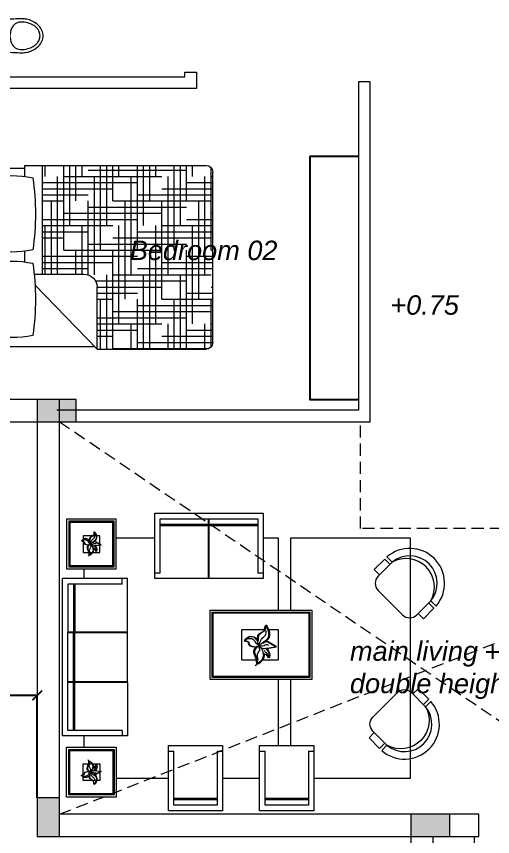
# Model space of a CAD drawing. Header units: millimetres. Extents: x 823088 to 974770, y -118861 to 5314.
# Drawn here: x 830733 to 835640, y -56123 to -47681 of the extents above; entities that cross this region are included whole.
import ezdxf

# ---------------------------------------------------------------- set-up
doc = ezdxf.new("R2010")
doc.units = ezdxf.units.MM
doc.header["$MEASUREMENT"] = 0
doc.linetypes.add('DASHED', pattern=[0.75, 0.5, -0.25])
doc.layers.add('FURNITURE', color=253, linetype='Continuous', lineweight=5)
doc.layers.add('OP-MOB-MOVIL', color=8, linetype='Continuous')
doc.styles.get("Standard").update_dxf_attribs({"font": 'arial.ttf'})
doc.dimstyles.new('bigdim', dxfattribs={"dimtxt": 200, "dimasz": 100, "dimexe": 0.18, "dimexo": 0.0625, "dimgap": 0.09, "dimtad": 0, "dimdec": 1, "dimzin": 0, "dimdsep": 46, "dimtxsty": 'Standard', "dimblk": 'ARCHTICK', "dimblk1": 'ARCHTICK', "dimblk2": 'ARCHTICK', "dimcen": 0.09, "dimadec": 0, "dimazin": 0, "dimtfac": 1, "dimtdec": 1, "dimtofl": 0, "dimtmove": 0, "dimatfit": 3, "dimfxl": 1, "dimtolj": 1, "dimtzin": 0, "dimarcsym": 0})

# ---------------------------------------------------------------- blocks, each defined once
blk = doc.blocks.new('toilet-1')
at = {"color": 0, "linetype": 'ByBlock'}
for p, q in [((-0.23, -0.02), (-0.23, -0.2116)), ((0.23, -0.02), (-0.23, -0.02)), ((0.23, -0.02), (0.23, -0.2116)), ((-0.23, -0.2116), (0.23, -0.2116)), ((0.1917, -0.2144), (0.2206, -0.225)), ((0.2206, -0.225), (0.266, -0.2187)), ((0.2633, -0.1997), (0.23, -0.2044)), ((0.266, -0.2187), (0.2633, -0.1997)), ((-0.0889, -0.2683), (-0.0697, -0.2683)), ((-0.0793, -0.2587), (-0.0793, -0.2778)), ((0.0889, -0.2683), (0.0698, -0.2683)), ((0.0794, -0.2587), (0.0794, -0.2778)), ((0, -0.6382), (0, -0.6382))]:
    blk.add_line(p, q, dxfattribs=at)
for centre, radius, start, end in [((3.5272, -0.6239), 3.7093, 173.69251, 175.15926), ((-3.527, -0.624), 3.7093, 4.84131, 6.31706), ((1.7368, -0.4519), 1.9109, 175.76982, 180.37578), ((0, -0.5169), 0.1884, 66.09393, 113.90607), ((-1.7366, -0.4519), 1.9109, 359.62422, 4.23018), ((-0.0408, -0.4398), 0.0996, 145.14967, 175.88096), ((-0.0312, -0.4465), 0.1114, 113.89968, 145.1485), ((0.0312, -0.4465), 0.1114, 34.8515, 66.10032), ((0.0409, -0.4398), 0.0996, 4.11904, 34.85033), ((0.0353, -0.463), 0.2093, 180.37466, 194.33753), ((0.0981, -0.4497), 0.2389, 175.88621, 195.59308), ((-0.098, -0.4497), 0.2389, 344.40692, 4.11379), ((-0.0351, -0.463), 0.2093, 345.6614, 359.62427), ((0.055, -0.458), 0.2297, 194.33532, 209.62204), ((0.0647, -0.4524), 0.2409, 209.62726, 224.54888), ((0.0961, -0.4503), 0.2369, 195.59686, 209.37705), ((0.0232, -0.4913), 0.1532, 209.38715, 226.54376), ((-0.0231, -0.4913), 0.1532, 313.45624, 330.61285), ((-0.0645, -0.4524), 0.2409, 315.45042, 330.37204), ((-0.096, -0.4503), 0.2369, 330.62295, 344.40314), ((-0.0548, -0.458), 0.2297, 330.37879, 345.66551), ((0.0178, -0.4986), 0.1751, 224.55199, 245.714), ((0.0152, -0.4997), 0.1416, 226.55015, 246.55272), ((0.0004, -0.538), 0.132, 245.58449, 269.87817), ((0, -0.5347), 0.1034, 246.54933, 270.0042), ((0, -0.5347), 0.1034, 269.9958, 293.45067), ((-0.0002, -0.538), 0.132, 270.12162, 294.4153), ((-0.0151, -0.4997), 0.1416, 293.44728, 313.44985), ((-0.0176, -0.4986), 0.1751, 294.28649, 315.4485)]:
    blk.add_arc(centre, radius, start, end, dxfattribs=at)
blk = doc.blocks.new('BED 02')
at = {"layer": 'FURNITURE'}
for p, q in [((379613.6, 21722.6), (380253.4, 22385.4)), ((380253.4, 22385.4), (380253.4, 21749.2)), ((380253.4, 22385.4), (381377.5, 22385.4)), ((379042, 22317.9), (379042, 20562.9)), ((379082.5, 22358.4), (380227.3, 22358.4)), ((381445, 22317.9), (381445, 20562.9)), ((379605, 21614.2), (380118.4, 21614.2)), ((379692.8, 21614.2), (379692.8, 20495.4)), ((379692.8, 21614.2), (380118.4, 21614.2)), ((379692.8, 21614.2), (379692.8, 20495.4)), ((379509, 21488.7), (379509, 21378.7)), ((379509, 20609.2), (379509, 20495.4)), ((379082.5, 20522.4), (379509, 20522.4)), ((379509, 20495.4), (381377.5, 20495.4)), ((379692.8, 20495.4), (381377.5, 20495.4))]:
    blk.add_line(p, q, dxfattribs=at)
at = {"layer": 'FURNITURE', "color": 251, "lineweight": 5, "true_color": 0x636466, "transparency": 33554559}
for p, q in [((380289.1, 22385.4), (380289.1, 21873.3)), ((380352.4, 22385.4), (380352.4, 21620.2)), ((380415.7, 22379.6), (381404.8, 22379.6)), ((380415.7, 22379.6), (380415.7, 21367.1)), ((380542.2, 22385.4), (380542.2, 22379.6)), ((380605.5, 22385.4), (380605.5, 22126.5)), ((380668.8, 22385.4), (380668.8, 21873.3)), ((380732.1, 22385.4), (380732.1, 21620.2)), ((380795.4, 22379.6), (380795.4, 21367.1)), ((380921.9, 22385.4), (380921.9, 22379.6)), ((380985.2, 22385.4), (380985.2, 22126.5)), ((381048.5, 22385.4), (381048.5, 21873.3)), ((381111.8, 22385.4), (381111.8, 21620.2)), ((381175.1, 22379.6), (381175.1, 21367.1)), ((381301.6, 22385.4), (381301.6, 22379.6)), ((381364.9, 22385.4), (381364.9, 22126.5)), ((380668.8, 22316.3), (381445, 22316.3)), ((381428.2, 22362.4), (381428.2, 21873.3)), ((380253.4, 22253), (380415.7, 22253)), ((380921.9, 22253), (381445, 22253)), ((380253.4, 22189.7), (380668.8, 22189.7)), ((380253.4, 22126.5), (380921.9, 22126.5)), ((380479, 22126.5), (380479, 21114)), ((380858.7, 22126.5), (380858.7, 21114)), ((381175.1, 22189.7), (381445, 22189.7)), ((381238.3, 22126.5), (381238.3, 21114)), ((381428.2, 22126.5), (381445, 22126.5)), ((380253.4, 22063.2), (381175.1, 22063.2)), ((380415.7, 21999.9), (381428.2, 21999.9)), ((380253.4, 21873.3), (380415.7, 21873.3)), ((380542.2, 21873.3), (380542.2, 20860.8)), ((380668.8, 21936.6), (381445, 21936.6)), ((380921.9, 21873.3), (381445, 21873.3)), ((380921.9, 21873.3), (380921.9, 20860.8)), ((381301.6, 21873.3), (381301.6, 20860.8)), ((380253.4, 21810.1), (380668.8, 21810.1)), ((381175.1, 21810.1), (381445, 21810.1)), ((380253.4, 21746.8), (380921.9, 21746.8)), ((381428.2, 21746.8), (381445, 21746.8)), ((379719.6, 21614.2), (379719.6, 21114)), ((379782.9, 21614.2), (379782.9, 20860.8)), ((379846.2, 21614.2), (379846.2, 20607.7)), ((380036, 21614.2), (380036, 21367.1)), ((380099.3, 21614.2), (380099.3, 21114)), ((380162.6, 21621.7), (380162.6, 20860.8)), ((380225.8, 21620.2), (380225.8, 20607.7)), ((380236.3, 21683.5), (381175.1, 21683.5)), ((380415.7, 21620.2), (381428.2, 21620.2)), ((380605.5, 21620.2), (380605.5, 20607.7)), ((380985.2, 21620.2), (380985.2, 20607.7)), ((381364.9, 21620.2), (381364.9, 20607.7)), ((379692.8, 21556.9), (380162.6, 21556.9)), ((380668.8, 21556.9), (381445, 21556.9)), ((379692.8, 21493.6), (380415.7, 21493.6)), ((380921.9, 21493.6), (381445, 21493.6)), ((379692.8, 21430.4), (380668.8, 21430.4)), ((379909.4, 21367.1), (380921.9, 21367.1)), ((379909.4, 21367.1), (379909.4, 20495.4)), ((380289.1, 21367.1), (380289.1, 20495.4)), ((380668.8, 21367.1), (380668.8, 20495.4)), ((381048.5, 21367.1), (381048.5, 20495.4)), ((381175.1, 21430.4), (381445, 21430.4)), ((381428.2, 21367.1), (381445, 21367.1)), ((381428.2, 21367.1), (381428.2, 20518.3)), ((380162.6, 21303.8), (381175.1, 21303.8)), ((379692.8, 21240.5), (379909.4, 21240.5)), ((380415.7, 21240.5), (381428.2, 21240.5)), ((379692.8, 21177.2), (380162.6, 21177.2)), ((379692.8, 21114), (380415.7, 21114)), ((379972.7, 21114), (379972.7, 20495.4)), ((380352.4, 21114), (380352.4, 20495.4)), ((380668.8, 21177.2), (381445, 21177.2)), ((380732.1, 21114), (380732.1, 20495.4)), ((380921.9, 21114), (381445, 21114)), ((381111.8, 21114), (381111.8, 20495.4)), ((379692.8, 21050.7), (380668.8, 21050.7)), ((381175.1, 21050.7), (381445, 21050.7)), ((379909.4, 20987.4), (380921.9, 20987.4)), ((381428.2, 20987.4), (381445, 20987.4)), ((379692.8, 20860.8), (379909.4, 20860.8)), ((380036, 20860.8), (380036, 20495.4)), ((380162.6, 20924.1), (381175.1, 20924.1)), ((380415.7, 20860.8), (381428.2, 20860.8)), ((380415.7, 20860.8), (380415.7, 20495.4)), ((380795.4, 20860.8), (380795.4, 20495.4)), ((381175.1, 20860.8), (381175.1, 20495.4)), ((379692.8, 20797.6), (380162.6, 20797.6)), ((380668.8, 20797.6), (381445, 20797.6)), ((379692.8, 20734.3), (380415.7, 20734.3)), ((380921.9, 20734.3), (381445, 20734.3)), ((379692.8, 20671), (380668.8, 20671)), ((379719.6, 20607.7), (379719.6, 20495.4)), ((379909.4, 20607.7), (380921.9, 20607.7)), ((380099.3, 20607.7), (380099.3, 20495.4)), ((380479, 20607.7), (380479, 20495.4)), ((380858.7, 20607.7), (380858.7, 20495.4)), ((381175.1, 20671), (381445, 20671)), ((381238.3, 20607.7), (381238.3, 20495.4)), ((381428.2, 20607.7), (381445, 20607.7)), ((380162.6, 20544.4), (381175.1, 20544.4))]:
    blk.add_line(p, q, dxfattribs=at)
at = {"layer": 'FURNITURE'}
for centre, radius, start, end in [((381377.5, 22317.9), 67.5, 0, 90), ((379082.5, 22317.9), 40.5, 90, 180), ((381728.4, 21873.4), 2606.4, 171.81622, 188.18378), ((379370, 21168.4), 1098.6, 78.37298, 101.62702), ((377011.6, 21873.4), 2606.4, 351.81622, 8.18378), ((380118.4, 21749.2), 135, 270, 0), ((379370, 22578.5), 1098.6, 258.37298, 281.62702), ((381728.4, 20994), 2606.4, 171.81622, 188.18378), ((379370, 20288.9), 1098.6, 78.37298, 101.62702), ((377011.6, 20994), 2606.4, 351.81622, 8.18378), ((379370, 21699), 1098.6, 258.37298, 281.62702), ((379082.5, 20562.9), 40.5, 180, 270), ((381377.5, 20562.9), 67.5, 270, 0)]:
    blk.add_arc(centre, radius, start, end, dxfattribs=at)
blk = doc.blocks.new('A$C250B5F84')
at = {"layer": 'FURNITURE', "color": 251, "true_color": 0x636466}
for p, q in [((-2.6292, 0.8203), (-2.6292, 1.4907)), ((-2.6292, 1.4907), (-1.5119, 1.4907)), ((-1.5119, 1.4907), (-1.5119, 0.8203)), ((-2.5734, 0.8761), (-2.5734, 1.4348)), ((-2.5734, 1.4348), (-2.0781, 1.4348)), ((-2.5734, 1.3789), (-2.0781, 1.3789)), ((-2.5734, 1.3654), (-2.0781, 1.3654)), ((-2.0781, 0.8203), (-2.0781, 1.4348)), ((-2.0706, 0.8203), (-2.0706, 1.4348)), ((-2.0706, 1.4348), (-1.5678, 1.4348)), ((-2.0706, 1.3789), (-1.5678, 1.3789)), ((-2.0706, 1.3654), (-1.5678, 1.3654)), ((-1.5678, 1.4348), (-1.5678, 0.8761)), ((-3.2585, 1.2849), (-3.2629, 1.2715)), ((-3.2629, 1.2715), (-3.2629, 1.2648)), ((-3.2573, 1.2916), (-3.2585, 1.2849)), ((-3.254, 1.2994), (-3.2573, 1.2916)), ((-3.2484, 1.2938), (-3.254, 1.2983)), ((-3.2417, 1.2805), (-3.2484, 1.2938)), ((-3.2395, 1.2738), (-3.2417, 1.2805)), ((-3.2361, 1.2671), (-3.2395, 1.2738)), ((-3.2317, 1.2537), (-3.2361, 1.2671)), ((-3.3835, 1.2068), (-3.3846, 1.2057)), ((-3.3846, 1.2057), (-3.3779, 1.2024)), ((-3.3779, 1.2135), (-3.3835, 1.2068)), ((-3.3701, 1.2191), (-3.3779, 1.2135)), ((-3.3779, 1.2024), (-3.3712, 1.2013)), ((-3.3645, 1.2169), (-3.3712, 1.2124)), ((-3.3712, 1.2124), (-3.3712, 1.2113)), ((-3.3712, 1.2013), (-3.3645, 1.199)), ((-3.3634, 1.2247), (-3.3701, 1.2191)), ((-3.3444, 1.2169), (-3.3645, 1.2169)), ((-3.3645, 1.199), (-3.3611, 1.1923)), ((-3.3567, 1.228), (-3.3634, 1.2247)), ((-3.3611, 1.1923), (-3.3567, 1.179)), ((-3.3489, 1.2303), (-3.3567, 1.228)), ((-3.3422, 1.2292), (-3.3489, 1.2303)), ((-3.3377, 1.2158), (-3.3444, 1.2169)), ((-3.3344, 1.228), (-3.3422, 1.2292)), ((-3.331, 1.2124), (-3.3377, 1.2158)), ((-3.3277, 1.2258), (-3.3344, 1.228)), ((-3.3243, 1.2068), (-3.331, 1.2124)), ((-3.321, 1.2225), (-3.3277, 1.2258)), ((-3.3176, 1.2001), (-3.3243, 1.2068)), ((-3.3143, 1.2169), (-3.321, 1.2225)), ((-3.3087, 1.1868), (-3.3176, 1.2001)), ((-3.3031, 1.2035), (-3.3143, 1.2169)), ((-3.302, 1.1812), (-3.3087, 1.1868)), ((-3.3042, 1.2213), (-3.3053, 1.2147)), ((-3.3053, 1.2147), (-3.3042, 1.208)), ((-3.3031, 1.2292), (-3.3042, 1.2213)), ((-3.3042, 1.208), (-3.3031, 1.2001)), ((-3.302, 1.2358), (-3.3031, 1.2292)), ((-3.2964, 1.1834), (-3.3031, 1.2035)), ((-3.3031, 1.2001), (-3.302, 1.1957)), ((-3.2964, 1.2425), (-3.302, 1.2358)), ((-3.2763, 1.2559), (-3.2964, 1.2425)), ((-3.2942, 1.1756), (-3.2964, 1.1834)), ((-3.264, 1.1946), (-3.2908, 1.1767)), ((-3.2908, 1.1856), (-3.2875, 1.1935)), ((-3.2875, 1.1935), (-3.2774, 1.2135)), ((-3.2774, 1.2135), (-3.273, 1.2202)), ((-3.2696, 1.2593), (-3.2763, 1.2559)), ((-3.273, 1.2202), (-3.2663, 1.2269)), ((-3.273, 1.189), (-3.2674, 1.1957)), ((-3.2629, 1.2648), (-3.2696, 1.2593)), ((-3.2674, 1.1957), (-3.2473, 1.2091)), ((-3.2663, 1.2269), (-3.2596, 1.2325)), ((-3.2573, 1.1968), (-3.264, 1.1946)), ((-3.2596, 1.2325), (-3.254, 1.2392)), ((-3.2428, 1.1968), (-3.2573, 1.1968)), ((-3.254, 1.2392), (-3.2506, 1.2459)), ((-3.2506, 1.2459), (-3.2495, 1.2526)), ((-3.2484, 1.2604), (-3.2495, 1.2648)), ((-3.2495, 1.2526), (-3.2484, 1.2604)), ((-3.2473, 1.2091), (-3.2406, 1.2158)), ((-3.1904, 1.1669), (-3.2428, 1.1968)), ((-3.2406, 1.2158), (-3.235, 1.2236)), ((-3.235, 1.2236), (-3.2317, 1.237)), ((-3.2317, 1.237), (-3.2317, 1.2537)), ((-3.3567, 1.179), (-3.35, 1.1734)), ((-3.35, 1.1734), (-3.3384, 1.1692)), ((-3.3384, 1.1692), (-3.3232, 1.1667)), ((-3.3254, 1.1466), (-3.3277, 1.1399)), ((-3.3277, 1.1399), (-3.3277, 1.1332)), ((-3.3277, 1.1332), (-3.3232, 1.1198)), ((-3.3221, 1.1533), (-3.3254, 1.1466)), ((-3.3232, 1.1667), (-3.3098, 1.1689)), ((-3.3232, 1.1198), (-3.3198, 1.1131)), ((-3.3176, 1.1611), (-3.3221, 1.1533)), ((-3.3198, 1.1131), (-3.3187, 1.1065)), ((-3.3187, 1.1065), (-3.3154, 1.0998)), ((-3.3109, 1.1656), (-3.3176, 1.1611)), ((-3.3154, 1.0998), (-3.3131, 1.0864)), ((-3.3042, 1.1689), (-3.3109, 1.1656)), ((-3.3098, 1.1689), (-3.3031, 1.1689)), ((-3.3042, 1.1198), (-3.3053, 1.1131)), ((-3.3053, 1.1131), (-3.3053, 1.1065)), ((-3.3053, 1.1065), (-3.3031, 1.0998)), ((-3.2975, 1.1332), (-3.3042, 1.1198)), ((-3.3031, 1.1689), (-3.2953, 1.1734)), ((-3.3031, 1.0998), (-3.3009, 1.0864)), ((-3.2953, 1.1745), (-3.302, 1.1812)), ((-3.2931, 1.1399), (-3.2975, 1.1332)), ((-3.2953, 1.1734), (-3.2919, 1.1756)), ((-3.2953, 1.1734), (-3.2942, 1.1667)), ((-3.2942, 1.1667), (-3.2897, 1.1533)), ((-3.2908, 1.1767), (-3.2931, 1.1756)), ((-3.2931, 1.1756), (-3.2897, 1.1689)), ((-3.2931, 1.1745), (-3.2875, 1.1678)), ((-3.2897, 1.1466), (-3.2931, 1.1399)), ((-3.2897, 1.1745), (-3.2763, 1.1723)), ((-3.2897, 1.1689), (-3.2785, 1.1555)), ((-3.2897, 1.1533), (-3.2897, 1.1466)), ((-3.2875, 1.1678), (-3.2808, 1.1622)), ((-3.2808, 1.1622), (-3.2741, 1.1578)), ((-3.2785, 1.1555), (-3.273, 1.1477)), ((-3.2763, 1.1723), (-3.2696, 1.1734)), ((-3.2741, 1.1578), (-3.2674, 1.1566)), ((-3.273, 1.1477), (-3.2707, 1.141)), ((-3.2685, 1.1009), (-3.2718, 1.0942)), ((-3.2707, 1.141), (-3.2696, 1.1343)), ((-3.2696, 1.1734), (-3.2618, 1.1756)), ((-3.2696, 1.1343), (-3.2674, 1.1276)), ((-3.2663, 1.1143), (-3.2685, 1.1009)), ((-3.2674, 1.1566), (-3.2596, 1.1566)), ((-3.2674, 1.1276), (-3.2674, 1.121)), ((-3.2674, 1.121), (-3.2663, 1.1143)), ((-3.2629, 1.1221), (-3.264, 1.1221)), ((-3.2562, 1.121), (-3.2629, 1.1221)), ((-3.2618, 1.1756), (-3.2551, 1.179)), ((-3.2596, 1.1566), (-3.2518, 1.1578)), ((-3.2585, 1.1433), (-3.2562, 1.1366)), ((-3.2562, 1.1366), (-3.2495, 1.1321)), ((-3.2495, 1.1187), (-3.2562, 1.121)), ((-3.2551, 1.179), (-3.2484, 1.1812)), ((-3.2518, 1.1578), (-3.2451, 1.1578)), ((-3.2495, 1.1522), (-3.2428, 1.1477)), ((-3.2495, 1.1321), (-3.2428, 1.1265)), ((-3.2428, 1.112), (-3.2495, 1.1187)), ((-3.2484, 1.1812), (-3.2417, 1.1812)), ((-3.2451, 1.1578), (-3.1904, 1.1669)), ((-3.2428, 1.1477), (-3.2384, 1.1399)), ((-3.2428, 1.1265), (-3.2384, 1.121)), ((-3.2372, 1.1053), (-3.2428, 1.112)), ((-3.2417, 1.1812), (-3.235, 1.1778)), ((-3.2384, 1.1399), (-3.235, 1.1332)), ((-3.2361, 1.0986), (-3.2372, 1.1053)), ((-3.2328, 1.1053), (-3.2361, 1.0986)), ((-3.235, 1.1332), (-3.2328, 1.1265)), ((-3.2328, 1.1265), (-3.2317, 1.1198)), ((-3.2317, 1.112), (-3.2328, 1.1053)), ((-3.2317, 1.1198), (-3.2317, 1.112)), ((-3.312, 1.0529), (-3.3176, 1.0484)), ((-3.3131, 1.0864), (-3.3109, 1.0797)), ((-3.3087, 1.0596), (-3.312, 1.0529)), ((-3.3109, 1.0797), (-3.3087, 1.0663)), ((-3.3087, 1.0574), (-3.3098, 1.0563)), ((-3.3087, 1.0663), (-3.3087, 1.0596)), ((-3.302, 1.0629), (-3.3087, 1.0574)), ((-3.3009, 1.0641), (-3.302, 1.0629)), ((-3.3009, 1.0864), (-3.3009, 1.0841)), ((-3.2942, 1.0696), (-3.3009, 1.0641)), ((-3.2875, 1.0741), (-3.2942, 1.0696)), ((-3.2741, 1.0875), (-3.2875, 1.0741)), ((-3.2718, 1.0942), (-3.2741, 1.0875)), ((-0.1838, 0.9871), (-0.2384, 1.0417)), ((-2.5734, 0.8761), (-2.6292, 0.8761)), ((-1.5119, 0.8761), (-1.5678, 0.8761)), ((-3.5802, -0.8012), (-3.5802, 0.8189)), ((-2.9098, 0.8189), (-3.5802, 0.8189)), ((-2.9656, 0.763), (-3.5243, 0.763)), ((-3.5243, 0.763), (-3.5243, 0.2677)), ((-3.4684, 0.763), (-3.4684, 0.2677)), ((-3.4549, 0.763), (-3.4549, 0.2677)), ((-2.9656, 0.763), (-2.9656, 0.8189)), ((-2.9098, 0.2677), (-2.9098, 0.8189)), ((-2.0706, 0.8203), (-2.6292, 0.8203)), ((-1.8941, 0.8203), (-2.0781, 0.8203)), ((-1.5119, 0.8203), (-1.8941, 0.8203)), ((0.2681, 0.5351), (0.2135, 0.5897)), ((-2.9098, 0.2677), (-3.5243, 0.2677)), ((-3.5243, 0.2602), (-3.5243, 0.2677)), ((-2.9098, 0.2602), (-3.5243, 0.2602)), ((-3.5243, -0.2426), (-3.5243, 0.2602)), ((-3.4684, -0.2426), (-3.4684, 0.2602)), ((-3.4549, -0.2426), (-3.4549, 0.2602)), ((-2.9098, 0.2602), (-2.9098, 0.2677)), ((-2.9098, -0.2426), (-2.9098, 0.2602)), ((-1.5282, 0.2651), (-1.5617, 0.2428)), ((-1.5171, 0.2706), (-1.5282, 0.2651)), ((-1.5059, 0.2799), (-1.5171, 0.2706)), ((-1.4985, 0.3134), (-1.5059, 0.2911)), ((-1.5059, 0.2911), (-1.5059, 0.2799)), ((-1.4966, 0.3246), (-1.4985, 0.3134)), ((-1.491, 0.3376), (-1.4966, 0.3246)), ((-1.4817, 0.3283), (-1.491, 0.3357)), ((-1.4854, 0.2483), (-1.4836, 0.2595)), ((-1.4817, 0.2725), (-1.4836, 0.2799)), ((-1.4836, 0.2595), (-1.4817, 0.2725)), ((-1.4706, 0.306), (-1.4817, 0.3283)), ((-1.4668, 0.2948), (-1.4706, 0.306)), ((-1.4613, 0.2837), (-1.4668, 0.2948)), ((-1.4538, 0.2613), (-1.4613, 0.2837)), ((-1.4538, 0.2335), (-1.4538, 0.2613)), ((-1.7068, 0.1833), (-1.7087, 0.1814)), ((-1.7087, 0.1814), (-1.6975, 0.1758)), ((-1.6975, 0.1944), (-1.7068, 0.1833)), ((-1.6845, 0.2037), (-1.6975, 0.1944)), ((-1.6975, 0.1758), (-1.6864, 0.174)), ((-1.6752, 0.2), (-1.6864, 0.1926)), ((-1.6864, 0.1926), (-1.6864, 0.1907)), ((-1.6864, 0.174), (-1.6752, 0.1702)), ((-1.6733, 0.213), (-1.6845, 0.2037)), ((-1.6417, 0.2), (-1.6752, 0.2)), ((-1.6752, 0.1702), (-1.6696, 0.1591)), ((-1.6622, 0.2186), (-1.6733, 0.213)), ((-1.6491, 0.2223), (-1.6622, 0.2186)), ((-1.638, 0.2204), (-1.6491, 0.2223)), ((-1.6305, 0.1981), (-1.6417, 0.2)), ((-1.625, 0.2186), (-1.638, 0.2204)), ((-1.6194, 0.1926), (-1.6305, 0.1981)), ((-1.6138, 0.2149), (-1.625, 0.2186)), ((-1.6082, 0.1833), (-1.6194, 0.1926)), ((-1.6026, 0.2093), (-1.6138, 0.2149)), ((-1.5971, 0.1721), (-1.6082, 0.1833)), ((-1.5915, 0.2), (-1.6026, 0.2093)), ((-1.5822, 0.1498), (-1.5971, 0.1721)), ((-1.5729, 0.1777), (-1.5915, 0.2)), ((-1.5747, 0.2074), (-1.5766, 0.1963)), ((-1.5766, 0.1963), (-1.5747, 0.1851)), ((-1.5729, 0.2204), (-1.5747, 0.2074)), ((-1.5747, 0.1851), (-1.5729, 0.1721)), ((-1.571, 0.2316), (-1.5729, 0.2204)), ((-1.5617, 0.1442), (-1.5729, 0.1777)), ((-1.5729, 0.1721), (-1.571, 0.1647)), ((-1.5617, 0.2428), (-1.571, 0.2316)), ((-1.5468, 0.161), (-1.5301, 0.1944)), ((-1.5301, 0.1944), (-1.5226, 0.2056)), ((-1.5226, 0.2056), (-1.5115, 0.2167)), ((-1.5133, 0.1647), (-1.4799, 0.187)), ((-1.5115, 0.2167), (-1.5003, 0.226)), ((-1.5003, 0.226), (-1.491, 0.2372)), ((-1.491, 0.2372), (-1.4854, 0.2483)), ((-1.4799, 0.187), (-1.4687, 0.1981)), ((-1.4687, 0.1981), (-1.4594, 0.2111)), ((-1.4594, 0.2111), (-1.4538, 0.2335)), ((-1.6696, 0.1591), (-1.6622, 0.1368)), ((-1.6622, 0.1368), (-1.651, 0.1275)), ((-1.651, 0.1275), (-1.6317, 0.1206)), ((-1.6317, 0.1206), (-1.6064, 0.1163)), ((-1.6045, 0.094), (-1.6101, 0.0829)), ((-1.6064, 0.1163), (-1.584, 0.1201)), ((-1.5971, 0.107), (-1.6045, 0.094)), ((-1.5859, 0.1145), (-1.5971, 0.107)), ((-1.5747, 0.1201), (-1.5859, 0.1145)), ((-1.584, 0.1201), (-1.5729, 0.1201)), ((-1.571, 0.1405), (-1.5822, 0.1498)), ((-1.5729, 0.1201), (-1.5599, 0.1275)), ((-1.5599, 0.1293), (-1.571, 0.1405)), ((-1.558, 0.1312), (-1.5617, 0.1442)), ((-1.5599, 0.1275), (-1.5543, 0.1312)), ((-1.5599, 0.1275), (-1.558, 0.1163)), ((-1.558, 0.1163), (-1.5505, 0.094)), ((-1.5524, 0.1331), (-1.5561, 0.1312)), ((-1.5561, 0.1312), (-1.5505, 0.1201)), ((-1.5561, 0.1293), (-1.5468, 0.1182)), ((-1.5078, 0.1628), (-1.5524, 0.1331)), ((-1.5524, 0.1479), (-1.5468, 0.161)), ((-1.5505, 0.1293), (-1.5282, 0.1256)), ((-1.5505, 0.1201), (-1.5319, 0.0977)), ((-1.5505, 0.094), (-1.5505, 0.0829)), ((-1.5468, 0.1182), (-1.5357, 0.1089)), ((-1.5357, 0.1089), (-1.5245, 0.1015)), ((-1.5319, 0.0977), (-1.5226, 0.0847)), ((-1.5282, 0.1256), (-1.5171, 0.1275)), ((-1.5245, 0.1015), (-1.5133, 0.0996)), ((-1.5226, 0.1535), (-1.5133, 0.1647)), ((-1.5226, 0.0847), (-1.5189, 0.0736)), ((-1.5171, 0.1275), (-1.504, 0.1312)), ((-1.5133, 0.0996), (-1.5003, 0.0996)), ((-1.4966, 0.1665), (-1.5078, 0.1628)), ((-1.504, 0.1312), (-1.4929, 0.1368)), ((-1.5003, 0.0996), (-1.4873, 0.1015)), ((-1.4724, 0.1665), (-1.4966, 0.1665)), ((-1.4929, 0.1368), (-1.4817, 0.1405)), ((-1.4873, 0.1015), (-1.4761, 0.1015)), ((-1.4836, 0.0922), (-1.4724, 0.0847)), ((-1.4817, 0.1405), (-1.4706, 0.1405)), ((-1.4761, 0.1015), (-1.385, 0.1166)), ((-1.385, 0.1166), (-1.4724, 0.1665)), ((-1.4724, 0.0847), (-1.465, 0.0717)), ((-1.4706, 0.1405), (-1.4594, 0.1349)), ((-1.6101, 0.0829), (-1.6138, 0.0717)), ((-1.6138, 0.0717), (-1.6138, 0.0606)), ((-1.6138, 0.0606), (-1.6064, 0.0383)), ((-1.6064, 0.0383), (-1.6008, 0.0271)), ((-1.6008, 0.0271), (-1.5989, 0.0159)), ((-1.5989, 0.0159), (-1.5933, 0.0048)), ((-1.5933, 0.0048), (-1.5896, -0.0175)), ((-1.5747, 0.0383), (-1.5766, 0.0271)), ((-1.5766, 0.0271), (-1.5766, 0.0159)), ((-1.5766, 0.0159), (-1.5729, 0.0048)), ((-1.5636, 0.0606), (-1.5747, 0.0383)), ((-1.5729, 0.0048), (-1.5692, -0.0175)), ((-1.5561, 0.0717), (-1.5636, 0.0606)), ((-1.5505, 0.0829), (-1.5561, 0.0717)), ((-1.5152, 0.0066), (-1.5208, -0.0045)), ((-1.5189, 0.0736), (-1.5171, 0.0624)), ((-1.5171, 0.0624), (-1.5133, 0.0513)), ((-1.5115, 0.029), (-1.5152, 0.0066)), ((-1.5133, 0.0513), (-1.5133, 0.0401)), ((-1.5133, 0.0401), (-1.5115, 0.029)), ((-1.5059, 0.042), (-1.5078, 0.042)), ((-1.4947, 0.0401), (-1.5059, 0.042)), ((-1.4985, 0.0773), (-1.4947, 0.0661)), ((-1.4947, 0.0661), (-1.4836, 0.0587)), ((-1.4836, 0.0364), (-1.4947, 0.0401)), ((-1.4836, 0.0587), (-1.4724, 0.0494)), ((-1.4724, 0.0252), (-1.4836, 0.0364)), ((-1.4724, 0.0494), (-1.465, 0.0401)), ((-1.4631, 0.0141), (-1.4724, 0.0252)), ((-1.465, 0.0717), (-1.4594, 0.0606)), ((-1.4613, 0.0029), (-1.4631, 0.0141)), ((-1.4557, 0.0141), (-1.4613, 0.0029)), ((-1.4594, 0.0606), (-1.4557, 0.0494)), ((-1.4557, 0.0494), (-1.4538, 0.0383)), ((-1.4538, 0.0252), (-1.4557, 0.0141)), ((-1.4538, 0.0383), (-1.4538, 0.0252)), ((-1.5878, -0.0733), (-1.5971, -0.0807)), ((-1.5896, -0.0175), (-1.5859, -0.0287)), ((-1.5822, -0.0621), (-1.5878, -0.0733)), ((-1.5859, -0.0287), (-1.5822, -0.051)), ((-1.5822, -0.0659), (-1.584, -0.0677)), ((-1.5822, -0.051), (-1.5822, -0.0621)), ((-1.571, -0.0566), (-1.5822, -0.0659)), ((-1.5692, -0.0547), (-1.571, -0.0566)), ((-1.5692, -0.0175), (-1.5692, -0.0212)), ((-1.558, -0.0454), (-1.5692, -0.0547)), ((-1.5468, -0.038), (-1.558, -0.0454)), ((-1.5245, -0.0157), (-1.5468, -0.038)), ((-1.5208, -0.0045), (-1.5245, -0.0157)), ((-2.9098, -0.2426), (-3.5243, -0.2426)), ((-3.5243, -0.2501), (-3.5243, -0.2426)), ((-3.5243, -0.7454), (-3.5243, -0.2501)), ((-2.9098, -0.2501), (-3.5243, -0.2501)), ((-3.4684, -0.7454), (-3.4684, -0.2501)), ((-3.4549, -0.7454), (-3.4549, -0.2501)), ((-2.9098, -0.2501), (-2.9098, -0.2426)), ((-2.9098, -0.2501), (-2.9098, -0.8012)), ((0.2145, -0.445), (0.1599, -0.4996)), ((-2.9656, -0.7454), (-3.5243, -0.7454)), ((-2.9656, -0.7454), (-2.9656, -0.8012)), ((-3.3759, -0.8012), (-3.5802, -0.8012)), ((-2.9098, -0.8012), (-3.3757, -0.8012)), ((-2.4895, -1.5705), (-2.4895, -0.9001)), ((-2.4895, -0.9001), (-1.9309, -0.9001)), ((-1.9309, -0.9001), (-1.9309, -1.5705)), ((-1.5495, -1.5705), (-1.5495, -0.9001)), ((-1.5495, -0.9001), (-0.9909, -0.9001)), ((-0.9909, -0.9001), (-0.9909, -1.5705)), ((-0.2375, -0.897), (-0.2921, -0.9516)), ((-2.4895, -0.956), (-2.4337, -0.956)), ((-2.4337, -1.5147), (-2.4337, -0.956)), ((-1.9867, -0.956), (-1.9867, -1.5147)), ((-1.9867, -0.956), (-1.9309, -0.956)), ((-1.5495, -0.956), (-1.4937, -0.956)), ((-1.4937, -1.5147), (-1.4937, -0.956)), ((-1.0467, -0.956), (-1.0467, -1.5147)), ((-1.0467, -0.956), (-0.9909, -0.956)), ((-3.312, -1.0529), (-3.3176, -1.0484)), ((-3.3154, -1.0998), (-3.3131, -1.0864)), ((-3.3131, -1.0864), (-3.3109, -1.0797)), ((-3.3087, -1.0596), (-3.312, -1.0529)), ((-3.3109, -1.0797), (-3.3087, -1.0663)), ((-3.3087, -1.0574), (-3.3098, -1.0563)), ((-3.302, -1.0629), (-3.3087, -1.0574)), ((-3.3087, -1.0663), (-3.3087, -1.0596)), ((-3.3031, -1.0998), (-3.3009, -1.0864)), ((-3.3009, -1.0641), (-3.302, -1.0629)), ((-3.2942, -1.0696), (-3.3009, -1.0641)), ((-3.3009, -1.0864), (-3.3009, -1.0841)), ((-3.2875, -1.0741), (-3.2942, -1.0696)), ((-3.2741, -1.0875), (-3.2875, -1.0741)), ((-3.2718, -1.0942), (-3.2741, -1.0875)), ((-3.2685, -1.1009), (-3.2718, -1.0942)), ((-3.3611, -1.1923), (-3.3567, -1.179)), ((-3.3567, -1.179), (-3.35, -1.1734)), ((-3.35, -1.1734), (-3.3384, -1.1692)), ((-3.3384, -1.1692), (-3.3232, -1.1667)), ((-3.3277, -1.1332), (-3.3232, -1.1198)), ((-3.3277, -1.1399), (-3.3277, -1.1332)), ((-3.3254, -1.1466), (-3.3277, -1.1399)), ((-3.3221, -1.1533), (-3.3254, -1.1466)), ((-3.3232, -1.1198), (-3.3198, -1.1131)), ((-3.3232, -1.1667), (-3.3098, -1.1689)), ((-3.3176, -1.1611), (-3.3221, -1.1533)), ((-3.3198, -1.1131), (-3.3187, -1.1065)), ((-3.3187, -1.1065), (-3.3154, -1.0998)), ((-3.3109, -1.1656), (-3.3176, -1.1611)), ((-3.3042, -1.1689), (-3.3109, -1.1656)), ((-3.3098, -1.1689), (-3.3031, -1.1689)), ((-3.302, -1.1812), (-3.3087, -1.1868)), ((-3.3053, -1.1065), (-3.3031, -1.0998)), ((-3.3053, -1.1131), (-3.3053, -1.1065)), ((-3.3042, -1.1198), (-3.3053, -1.1131)), ((-3.2975, -1.1332), (-3.3042, -1.1198)), ((-3.3031, -1.1689), (-3.2953, -1.1734)), ((-3.2953, -1.1745), (-3.302, -1.1812)), ((-3.2931, -1.1399), (-3.2975, -1.1332)), ((-3.2942, -1.1756), (-3.2964, -1.1834)), ((-3.2953, -1.1734), (-3.2942, -1.1667)), ((-3.2953, -1.1734), (-3.2919, -1.1756)), ((-3.2942, -1.1667), (-3.2897, -1.1533)), ((-3.2897, -1.1466), (-3.2931, -1.1399)), ((-3.2931, -1.1745), (-3.2875, -1.1678)), ((-3.2931, -1.1756), (-3.2897, -1.1689)), ((-3.2908, -1.1767), (-3.2931, -1.1756)), ((-3.264, -1.1946), (-3.2908, -1.1767)), ((-3.2897, -1.1533), (-3.2897, -1.1466)), ((-3.2897, -1.1689), (-3.2785, -1.1555)), ((-3.2897, -1.1745), (-3.2763, -1.1723)), ((-3.2875, -1.1678), (-3.2808, -1.1622)), ((-3.2808, -1.1622), (-3.2741, -1.1578)), ((-3.2785, -1.1555), (-3.273, -1.1477)), ((-3.2763, -1.1723), (-3.2696, -1.1734)), ((-3.2741, -1.1578), (-3.2674, -1.1566)), ((-3.273, -1.1477), (-3.2707, -1.141)), ((-3.2707, -1.141), (-3.2696, -1.1343)), ((-3.2696, -1.1343), (-3.2674, -1.1276)), ((-3.2696, -1.1734), (-3.2618, -1.1756)), ((-3.2663, -1.1143), (-3.2685, -1.1009)), ((-3.2674, -1.121), (-3.2663, -1.1143)), ((-3.2674, -1.1276), (-3.2674, -1.121)), ((-3.2674, -1.1566), (-3.2596, -1.1566)), ((-3.2629, -1.1221), (-3.264, -1.1221)), ((-3.2562, -1.121), (-3.2629, -1.1221)), ((-3.2618, -1.1756), (-3.2551, -1.179)), ((-3.2596, -1.1566), (-3.2518, -1.1578)), ((-3.2585, -1.1433), (-3.2562, -1.1366)), ((-3.2495, -1.1187), (-3.2562, -1.121)), ((-3.2562, -1.1366), (-3.2495, -1.1321)), ((-3.2551, -1.179), (-3.2484, -1.1812)), ((-3.2518, -1.1578), (-3.2451, -1.1578)), ((-3.2428, -1.112), (-3.2495, -1.1187)), ((-3.2495, -1.1321), (-3.2428, -1.1265)), ((-3.2495, -1.1522), (-3.2428, -1.1477)), ((-3.2484, -1.1812), (-3.2417, -1.1812)), ((-3.2451, -1.1578), (-3.1904, -1.1669)), ((-3.2372, -1.1053), (-3.2428, -1.112)), ((-3.2428, -1.1265), (-3.2384, -1.121)), ((-3.2428, -1.1477), (-3.2384, -1.1399)), ((-3.1904, -1.1669), (-3.2428, -1.1968)), ((-3.2417, -1.1812), (-3.235, -1.1778)), ((-3.2384, -1.1399), (-3.235, -1.1332)), ((-3.2361, -1.0986), (-3.2372, -1.1053)), ((-3.2328, -1.1053), (-3.2361, -1.0986)), ((-3.235, -1.1332), (-3.2328, -1.1265)), ((-3.2317, -1.112), (-3.2328, -1.1053)), ((-3.2328, -1.1265), (-3.2317, -1.1198)), ((-3.2317, -1.1198), (-3.2317, -1.112)), ((-3.3846, -1.2057), (-3.3779, -1.2024)), ((-3.3835, -1.2068), (-3.3846, -1.2057)), ((-3.3779, -1.2135), (-3.3835, -1.2068)), ((-3.3779, -1.2024), (-3.3712, -1.2013)), ((-3.3701, -1.2191), (-3.3779, -1.2135)), ((-3.3712, -1.2013), (-3.3645, -1.199)), ((-3.3712, -1.2124), (-3.3712, -1.2113)), ((-3.3645, -1.2169), (-3.3712, -1.2124)), ((-3.3634, -1.2247), (-3.3701, -1.2191)), ((-3.3645, -1.199), (-3.3611, -1.1923)), ((-3.3444, -1.2169), (-3.3645, -1.2169)), ((-3.3567, -1.228), (-3.3634, -1.2247)), ((-3.3489, -1.2303), (-3.3567, -1.228)), ((-3.3422, -1.2292), (-3.3489, -1.2303)), ((-3.3377, -1.2158), (-3.3444, -1.2169)), ((-3.3344, -1.228), (-3.3422, -1.2292)), ((-3.331, -1.2124), (-3.3377, -1.2158)), ((-3.3277, -1.2258), (-3.3344, -1.228)), ((-3.3243, -1.2068), (-3.331, -1.2124)), ((-3.321, -1.2225), (-3.3277, -1.2258)), ((-3.3176, -1.2001), (-3.3243, -1.2068)), ((-3.3143, -1.2169), (-3.321, -1.2225)), ((-3.3087, -1.1868), (-3.3176, -1.2001)), ((-3.3031, -1.2035), (-3.3143, -1.2169)), ((-3.3053, -1.2147), (-3.3042, -1.208)), ((-3.3042, -1.2213), (-3.3053, -1.2147)), ((-3.3042, -1.208), (-3.3031, -1.2001)), ((-3.3031, -1.2292), (-3.3042, -1.2213)), ((-3.2964, -1.1834), (-3.3031, -1.2035)), ((-3.3031, -1.2001), (-3.302, -1.1957)), ((-3.302, -1.2358), (-3.3031, -1.2292)), ((-3.2964, -1.2425), (-3.302, -1.2358)), ((-3.2763, -1.2559), (-3.2964, -1.2425)), ((-3.2908, -1.1856), (-3.2875, -1.1935)), ((-3.2875, -1.1935), (-3.2774, -1.2135)), ((-3.2774, -1.2135), (-3.273, -1.2202)), ((-3.2696, -1.2593), (-3.2763, -1.2559)), ((-3.273, -1.189), (-3.2674, -1.1957)), ((-3.273, -1.2202), (-3.2663, -1.2269)), ((-3.2629, -1.2648), (-3.2696, -1.2593)), ((-3.2674, -1.1957), (-3.2473, -1.2091)), ((-3.2663, -1.2269), (-3.2596, -1.2325)), ((-3.2573, -1.1968), (-3.264, -1.1946)), ((-3.2629, -1.2715), (-3.2629, -1.2648)), ((-3.2596, -1.2325), (-3.254, -1.2392)), ((-3.2428, -1.1968), (-3.2573, -1.1968)), ((-3.254, -1.2392), (-3.2506, -1.2459)), ((-3.2506, -1.2459), (-3.2495, -1.2526)), ((-3.2495, -1.2526), (-3.2484, -1.2604)), ((-3.2484, -1.2604), (-3.2495, -1.2648)), ((-3.2473, -1.2091), (-3.2406, -1.2158)), ((-3.2406, -1.2158), (-3.235, -1.2236)), ((-3.2317, -1.2537), (-3.2361, -1.2671)), ((-3.235, -1.2236), (-3.2317, -1.237)), ((-3.2317, -1.237), (-3.2317, -1.2537)), ((-3.2585, -1.2849), (-3.2629, -1.2715)), ((-3.2573, -1.2916), (-3.2585, -1.2849)), ((-3.254, -1.2994), (-3.2573, -1.2916)), ((-3.2484, -1.2938), (-3.254, -1.2983)), ((-3.2417, -1.2805), (-3.2484, -1.2938)), ((-3.2395, -1.2738), (-3.2417, -1.2805)), ((-3.2361, -1.2671), (-3.2395, -1.2738)), ((-1.9867, -1.4453), (-2.4337, -1.4453)), ((-1.9867, -1.4588), (-2.4337, -1.4588)), ((-1.9867, -1.5147), (-2.4337, -1.5147)), ((-1.0467, -1.4453), (-1.4937, -1.4453)), ((-1.0467, -1.4588), (-1.4937, -1.4588)), ((-1.0467, -1.5147), (-1.4937, -1.5147)), ((-1.9309, -1.5705), (-2.4895, -1.5705)), ((-0.9909, -1.5705), (-1.5495, -1.5705))]:
    blk.add_line(p, q, dxfattribs=at)
for points in [[(-3.5397, 0.918), (-3.0267, 0.918), (-3.0267, 1.431), (-3.5397, 1.431)], [(-3.5169, 0.9408), (-3.0495, 0.9408), (-3.0495, 1.4082), (-3.5169, 1.4082)], [(-3.5112, 0.9465), (-3.0552, 0.9465), (-3.0552, 1.4025), (-3.5112, 1.4025)], [(-3.5055, 0.9522), (-3.0609, 0.9522), (-3.0609, 1.3968), (-3.5055, 1.3968)], [(-3.3687, 1.089), (-3.1977, 1.089), (-3.1977, 1.26), (-3.3687, 1.26)], [(-2.0579, -0.2191), (-2.0579, 0.4934), (-1.0129, 0.4934), (-1.0129, -0.2191)], [(-2.0389, -0.2001), (-2.0389, 0.4744), (-1.0319, 0.4744), (-1.0319, -0.2001)], [(-2.0341, -0.1953), (-2.0341, 0.4697), (-1.0366, 0.4697), (-1.0366, -0.1953)], [(-2.0294, -0.1906), (-2.0294, 0.4649), (-1.0414, 0.4649), (-1.0414, -0.1906)], [(-3.5397, -0.918), (-3.0267, -0.918), (-3.0267, -1.431), (-3.5397, -1.431)], [(-3.5169, -0.9408), (-3.0495, -0.9408), (-3.0495, -1.4082), (-3.5169, -1.4082)], [(-3.5112, -0.9465), (-3.0552, -0.9465), (-3.0552, -1.4025), (-3.5112, -1.4025)], [(-3.5055, -0.9522), (-3.0609, -0.9522), (-3.0609, -1.3968), (-3.5055, -1.3968)], [(-3.3687, -1.089), (-3.1977, -1.089), (-3.1977, -1.26), (-3.3687, -1.26)]]:
    blk.add_lwpolyline(points, close=True, dxfattribs=at)
for points in [[(-3.261, 1.1222), (-3.2532, 1.1217), (-3.2451, 1.1196), (-3.2363, 1.1123), (-3.2312, 1.1062), (-3.2295, 1.0989), (-3.2262, 1.1056), (-3.2251, 1.1123), (-3.2252, 1.1202), (-3.2264, 1.1269), (-3.2275, 1.1302), (-3.2303, 1.1369), (-3.232, 1.1403), (-3.2366, 1.1481), (-3.2506, 1.1573), (-3.2322, 1.1593), (-3.1841, 1.1676), (-3.2369, 1.1973), (-3.2514, 1.1972), (-3.267, 1.1892), (-3.2514, 1.2028), (-3.2414, 1.2095), (-3.2292, 1.2241), (-3.2259, 1.2376), (-3.226, 1.2543), (-3.2306, 1.2677), (-3.2351, 1.2778), (-3.2397, 1.2878), (-3.2431, 1.2945), (-3.2501, 1.3001), (-3.252, 1.2922), (-3.2525, 1.2888), (-3.2531, 1.2855), (-3.2575, 1.272), (-3.2575, 1.272), (-3.2574, 1.2653), (-3.2608, 1.2625), (-3.2708, 1.2563), (-3.2808, 1.2495), (-3.2909, 1.2428), (-3.2964, 1.236), (-3.2991, 1.2181), (-3.2973, 1.2036), (-3.3086, 1.2169), (-3.3153, 1.2225), (-3.3221, 1.2258), (-3.3366, 1.2291), (-3.3434, 1.2301), (-3.3579, 1.2245), (-3.3684, 1.216), (-3.3723, 1.2132), (-3.379, 1.2053), (-3.3656, 1.2009), (-3.3588, 1.1987), (-3.3509, 1.1787), (-3.3441, 1.1731), (-3.3249, 1.1678), (-3.3172, 1.1666), (-3.306, 1.1677), (-3.3005, 1.1689), (-3.2971, 1.1689), (-3.3116, 1.161), (-3.3204, 1.1431), (-3.3215, 1.133), (-3.3192, 1.1263), (-3.3135, 1.1096), (-3.309, 1.0995), (-3.3067, 1.0861), (-3.3044, 1.0794), (-3.3021, 1.066), (-3.3005, 1.062), (-3.2942, 1.0638), (-3.2809, 1.074), (-3.2675, 1.0875), (-3.262, 1.1009), (-3.2598, 1.1144), (-3.261, 1.1211)], [(-3.0267, 1.2377), (-2.6292, 1.2377)], [(-1.5119, 1.2377), (-1.3591, 1.2377), (-1.3591, 0.4934)], [(-1.2291, 0.4934), (-1.2291, 1.2377), (0, 1.2377), (0, -1.2377), (-0.9909, -1.2377)], [(-0.2056, 0.9653), (-0.2602, 1.0199), (-0.369, 0.9111), (-0.3144, 0.8565)], [(-3.3591, 0.826), (-3.3591, 0.918)], [(0.1918, 0.568), (0.2464, 0.5134), (0.1375, 0.4046), (0.083, 0.4591)], [(-1.5027, 0.0422), (-1.4897, 0.0413), (-1.4762, 0.0379), (-1.4616, 0.0257), (-1.4531, 0.0156), (-1.4503, 0.0034), (-1.4447, 0.0146), (-1.4429, 0.0258), (-1.443, 0.0388), (-1.445, 0.05), (-1.4469, 0.0556), (-1.4516, 0.0667), (-1.4544, 0.0723), (-1.462, 0.0853), (-1.4854, 0.1007), (-1.4547, 0.104), (-1.3746, 0.1178), (-1.4625, 0.1673), (-1.4867, 0.1671), (-1.5127, 0.1539), (-1.4868, 0.1764), (-1.4701, 0.1877), (-1.4497, 0.2121), (-1.4442, 0.2345), (-1.4444, 0.2624), (-1.452, 0.2848), (-1.4596, 0.3015), (-1.4671, 0.3182), (-1.4728, 0.3293), (-1.4846, 0.3388), (-1.4877, 0.3255), (-1.4886, 0.3199), (-1.4895, 0.3143), (-1.4968, 0.2919), (-1.4968, 0.2919), (-1.4967, 0.2807), (-1.5023, 0.2761), (-1.519, 0.2657), (-1.5357, 0.2544), (-1.5525, 0.2431), (-1.5617, 0.2319), (-1.5662, 0.202), (-1.5632, 0.1778), (-1.582, 0.2001), (-1.5933, 0.2093), (-1.6045, 0.2149), (-1.6288, 0.2203), (-1.64, 0.2221), (-1.6642, 0.2126), (-1.6818, 0.1985), (-1.6883, 0.1938), (-1.6994, 0.1807), (-1.677, 0.1734), (-1.6658, 0.1697), (-1.6525, 0.1363), (-1.6412, 0.127), (-1.6092, 0.1182), (-1.5964, 0.1161), (-1.5777, 0.118), (-1.5685, 0.12), (-1.5629, 0.1201), (-1.587, 0.1069), (-1.6018, 0.077), (-1.6035, 0.0602), (-1.5997, 0.049), (-1.5902, 0.0211), (-1.5827, 0.0044), (-1.5788, -0.0179), (-1.575, -0.0291), (-1.5711, -0.0514), (-1.5685, -0.0581), (-1.5581, -0.0551), (-1.5358, -0.0382), (-1.5136, -0.0157), (-1.5044, 0.0068), (-1.5008, 0.0291), (-1.5027, 0.0403)], [(-1.5061, 0.2904), (-1.7349, 0.2904), (-1.7349, -0.0184), (-1.5895, -0.0184)], [(-1.5277, -0.0184), (-1.3549, -0.0184), (-1.3549, 0.2904), (-1.4653, 0.2904)], [(-1.3591, -0.2191), (-1.3591, -0.9001)], [(-1.2291, -0.9001), (-1.2291, -0.2191)], [(0.1381, -0.4779), (0.1927, -0.4233), (0.0839, -0.3144), (0.0293, -0.369)], [(-3.3591, -0.918), (-3.3591, -0.8012)], [(-0.2593, -0.8752), (-0.3138, -0.9298), (-0.4227, -0.821), (-0.3681, -0.7664)], [(-3.261, -1.1222), (-3.2532, -1.1217), (-3.2451, -1.1196), (-3.2363, -1.1123), (-3.2312, -1.1062), (-3.2295, -1.0989), (-3.2262, -1.1056), (-3.2251, -1.1123), (-3.2252, -1.1202), (-3.2264, -1.1269), (-3.2275, -1.1302), (-3.2303, -1.1369), (-3.232, -1.1403), (-3.2366, -1.1481), (-3.2506, -1.1573), (-3.2322, -1.1593), (-3.1841, -1.1676), (-3.2369, -1.1973), (-3.2514, -1.1972), (-3.267, -1.1892), (-3.2514, -1.2028), (-3.2414, -1.2095), (-3.2292, -1.2241), (-3.2259, -1.2376), (-3.226, -1.2543), (-3.2306, -1.2677), (-3.2351, -1.2778), (-3.2397, -1.2878), (-3.2431, -1.2945), (-3.2501, -1.3001), (-3.252, -1.2922), (-3.2525, -1.2888), (-3.2531, -1.2855), (-3.2575, -1.272), (-3.2575, -1.272), (-3.2574, -1.2653), (-3.2608, -1.2625), (-3.2708, -1.2563), (-3.2808, -1.2495), (-3.2909, -1.2428), (-3.2964, -1.236), (-3.2991, -1.2181), (-3.2973, -1.2036), (-3.3086, -1.2169), (-3.3153, -1.2225), (-3.3221, -1.2258), (-3.3366, -1.2291), (-3.3434, -1.2301), (-3.3579, -1.2245), (-3.3684, -1.216), (-3.3723, -1.2132), (-3.379, -1.2053), (-3.3656, -1.2009), (-3.3588, -1.1987), (-3.3509, -1.1787), (-3.3441, -1.1731), (-3.3249, -1.1678), (-3.3172, -1.1666), (-3.306, -1.1677), (-3.3005, -1.1689), (-3.2971, -1.1689), (-3.3116, -1.161), (-3.3204, -1.1431), (-3.3215, -1.133), (-3.3192, -1.1263), (-3.3135, -1.1096), (-3.309, -1.0995), (-3.3067, -1.0861), (-3.3044, -1.0794), (-3.3021, -1.066), (-3.3005, -1.062), (-3.2942, -1.0638), (-3.2809, -1.074), (-3.2675, -1.0875), (-3.262, -1.1009), (-3.2598, -1.1144), (-3.261, -1.1211)], [(-2.4895, -1.2377), (-3.0267, -1.2377)], [(-1.5495, -1.2377), (-1.9309, -1.2377)]]:
    blk.add_lwpolyline(points, dxfattribs=at)
for points in [[(0.2135, 0.5897, 0.755929), (-0.1838, 0.9871, 0.755929)], [(-0.1838, 0.9871), (-0.3289, 0.842, 0.414214), (-0.3289, 0.6969), (-0.0767, 0.4446, 0.414214), (0.0684, 0.4446), (0.2135, 0.5897)], [(-0.2375, -0.897), (-0.3826, -0.7519, -0.414214), (-0.3826, -0.6068), (-0.1303, -0.3545, -0.414214), (0.0148, -0.3545), (0.1599, -0.4996)], [(0.1599, -0.4996, -0.755929), (-0.2375, -0.897, -0.755929)]]:
    blk.add_lwpolyline(points, format="xyb", dxfattribs=at)
for centre, radius, start, end in [((-0.0033, 0.7703), 0.3591, 319.09604, 130.90396), ((-0.0033, 0.7703), 0.2822, 320.21591, 129.78409), ((-0.0569, -0.6802), 0.3591, 229.09604, 40.90396), ((-0.0569, -0.6802), 0.2822, 230.21591, 39.78409)]:
    blk.add_arc(centre, radius, start, end, dxfattribs=at)
blk = doc.blocks.new('asdasdsd')
at = {"color": 1, "linetype": 'DASHED', "lineweight": 5, "ltscale": 250}
for p, q in [((797593, -51853.4), (803583, -55923.4)), ((797593, -55893.4), (805083, -52953.4))]:
    blk.add_line(p, q, dxfattribs=at)
at = {"color": 1, "lineweight": 20}
blk.add_lwpolyline([(796533, -47623.4), (796533, -51853.4), (797363, -51853.4), (797363, -56123.4), (801213, -56123.4), (801213, -58623.4), (801913, -58623.4), (801913, -58393.4), (801443, -58393.4), (801443, -56123.4), (801913, -56123.4), (801913, -55893.4), (797593, -55893.4), (797593, -51623.4), (796763, -51623.4), (796763, -47393.4)], dxfattribs=at)
at = {"color": 1, "lineweight": 13}
for points in [[(796763, -48303.4), (798883, -48303.4), (798883, -48253.4), (799003, -48253.4), (799003, -48423.4), (796763, -48423.4)], [(797563, -51853.4), (800793, -51853.4), (800793, -48353.4), (800673, -48353.4), (800673, -51733.4), (797563, -51733.4)]]:
    blk.add_lwpolyline(points, dxfattribs=at)
at = {"color": 1, "linetype": 'DASHED', "lineweight": 5, "ltscale": 250}
blk.add_lwpolyline([(802713, -52953.4), (800693, -52953.4), (800693, -51853.4)], dxfattribs=at)
at = {"color": 1, "lineweight": 13}
blk.add_lwpolyline([(801863, -58393.4), (801443, -58393.4), (801443, -56123.4), (801863, -56123.4)], close=True, dxfattribs=at)
at = {"layer": 'OP-MOB-MOVIL', "color": 1, "ltscale": 2, "transparency": 33554495}
blk.add_lwpolyline([(800673, -49123.4), (800173, -49123.4), (800173, -51623.5), (800673, -51623.5)], dxfattribs=at)
at = {"color": 1, "lineweight": 30, "xscale": -1, "rotation": 180}
blk.add_blockref('BED 02', (417725.9, -28720), dxfattribs=at)
at = {"color": 1, "xscale": 1000, "yscale": 1000, "zscale": 1000}
blk.add_blockref('A$C250B5F84', (801204, -54286.5), dxfattribs=at)
at = {"layer": 'FURNITURE', "color": 1, "xscale": 1000, "yscale": 1000, "zscale": 1000, "rotation": 89.99999999999999}
blk.add_blockref('toilet-1', (796753.6, -47880.5), dxfattribs=at)
at = {"color": 1, "lineweight": 30, "char_height": 200}
for s, width, insert, attachment_point in [('{\\fArial|b0|i1|c0|p34;\\C6;Bedroom 02}', 1504.269, (799838.3, -49989.3), 3), ('{\\fArial|b0|i1|c0|p34;\\C6;+0.75}', 1658.962, (801000.6, -50551.8), 1), ('{\\fArial|b0|i1|c0|p34;\\C6;main living\\Pdouble height}', 2240.5, (800585, -54114.1), 1), ('{\\fArial|b0|i1|c0|p34;\\C6;+0.75}', 1658.962, (801970.1, -54119.3), 1)]:
    blk.add_mtext_dynamic_manual_height_columns(s, width=width, gutter_width=1, heights=[0], dxfattribs=dict(at, insert=insert, attachment_point=attachment_point))
blk = doc.blocks.new('sdasdas')
at = {"lineweight": 9, "transparency": 33554505}
h = blk.add_hatch(color=3, dxfattribs=at)
h.dxf.hatch_style = 1
h.paths.add_polyline_path([(485403, 21983), (485173, 21983), (485173, 21583), (485403, 21583)])
at = {"color": 3, "lineweight": 9}
blk.add_lwpolyline([(485403, 21983), (485173, 21983), (485173, 21583), (485403, 21583)], close=True, dxfattribs=at)
blk = doc.blocks.new('bvvbbbbvbvbvb')
at = {"color": 6, "lineweight": 30}
for p, rotation in [((449287.5, 505174.1), 270), ((496703.5, -469671.9), 90)]:
    blk.add_blockref('sdasdas', p, dxfattribs=dict(at, rotation=rotation))
blk.add_blockref('sdasdas', (-14302.5, -6081.9), dxfattribs=at)
blk = doc.blocks.new('_ArchTick')
at = {"color": 0, "linetype": 'ByBlock', "lineweight": 9, "const_width": 0.15}
blk.add_lwpolyline([(-0.5, -0.5), (0.5, 0.5)], dxfattribs=at)
blk = doc.blocks.new('*D58')
at = {"color": 0, "lineweight": -2, "transparency": 16777216}
for p, q in [((826768.7, -55807.8), (826768.7, -54669.8)), ((826768.7, -54670), (828439.3, -54670)), ((830948.5, -54670), (829277.9, -54670)), ((830948.5, -55723.4), (830948.5, -54669.8))]:
    blk.add_line(p, q, dxfattribs=at)
at = {"layer": 'Defpoints', "color": 0, "lineweight": 9, "transparency": 16777216}
for p in [(826768.7, -54670), (830948.5, -55723.4), (826768.7, -55807.9)]:
    blk.add_point(p, dxfattribs=at)
at = {"color": 0, "lineweight": -2, "transparency": 16777216, "xscale": 100, "yscale": 100, "zscale": 100, "rotation": 180}
blk.add_blockref('_ArchTick', (826768.7, -54670), dxfattribs=at)
at = {"color": 0, "lineweight": -2, "transparency": 16777216, "xscale": 100, "yscale": 100, "zscale": 100}
blk.add_blockref('_ArchTick', (830948.5, -54670), dxfattribs=at)
at = {"color": 0, "lineweight": 9, "transparency": 16777216, "insert": (828858.6, -54670), "char_height": 200, "attachment_point": 5}
blk.add_mtext('\\A1;4179.7', dxfattribs=at)

msp = doc.modelspace()

# ---------------------------------------------------------------- block references
at = {"color": 8, "lineweight": 9}
msp.add_blockref('asdasdsd', (33585.5, 0), dxfattribs=at)
at = {"color": 6, "lineweight": 30}
msp.add_blockref('bvvbbbbvbvbvb', (360077.97, -71624.5), dxfattribs=at)

# ---------------------------------------------------------------- dimensions: what is measured, and where the dimension line sits
at = {"color": 8, "lineweight": 9}
dim = msp.add_linear_dim(base=(826768.74, -54670), p1=(830948.47, -55723.43), p2=(826768.74, -55807.9), dimstyle='bigdim', dxfattribs=at)
dim.commit()
dim.dimension.update_dxf_attribs({"geometry": '*D58', "text_midpoint": (828858.6, -54670)})

doc.saveas('drawing.dxf')
